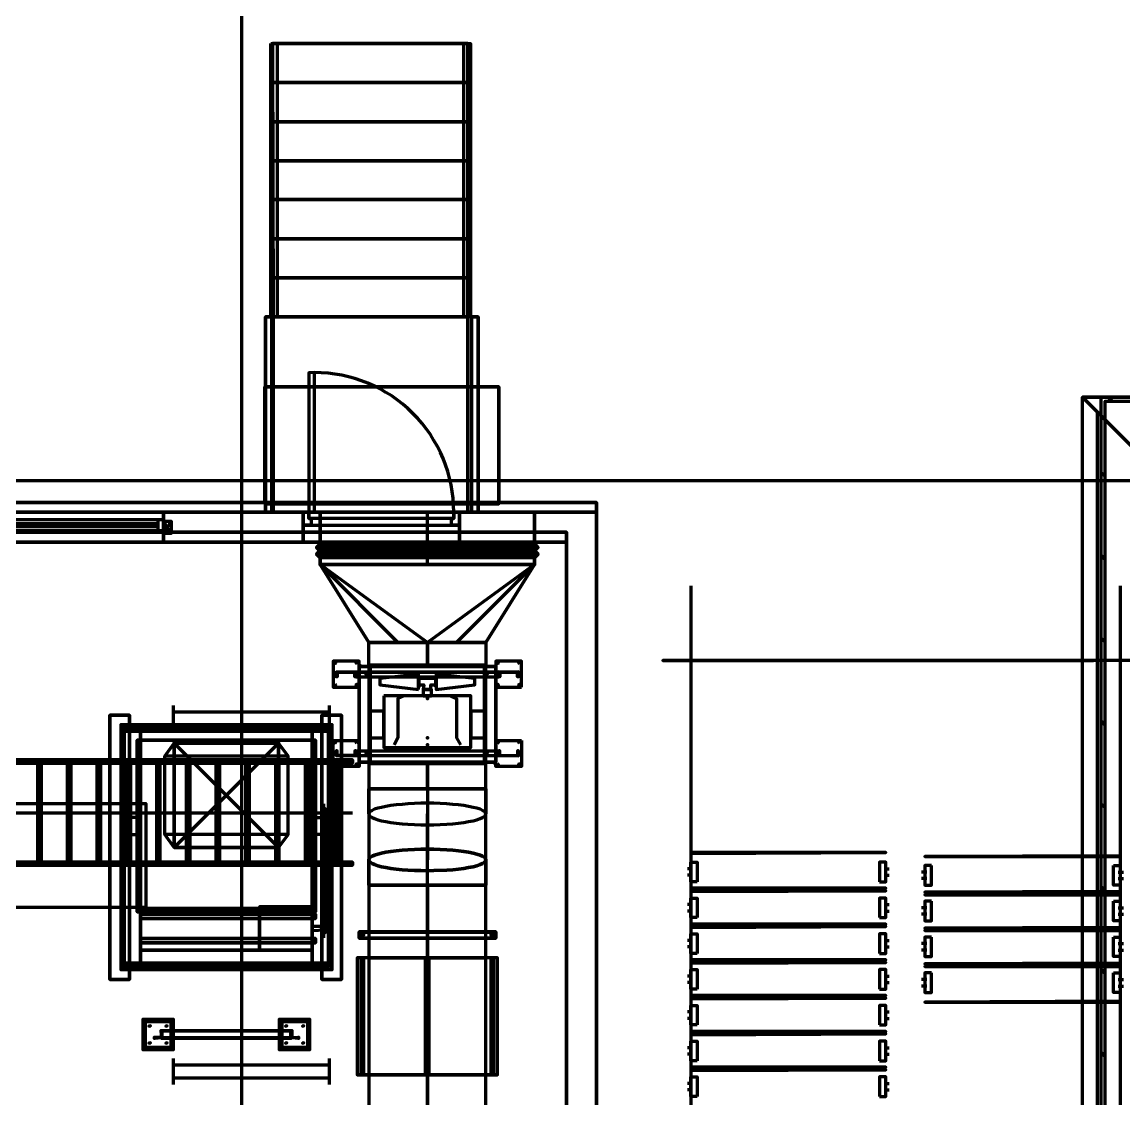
# Model space of a CAD drawing. Extents: x 0 to 1153, y 0 to 816.
# Drawn here: x 434 to 488.8, y 603.9 to 657.4 of the extents above; entities that cross this region are included whole.
import ezdxf

# ---------------------------------------------------------------- set-up
doc = ezdxf.new("R2010")
doc.units = 0
doc.header["$MEASUREMENT"] = 0
for name, color, linetype in [('Arch', 7, 'Continuous'), ('Electrical', 7, 'Continuous'), ('EQUIPMENTS', 7, 'Continuous'), ('HVAC', 7, 'Continuous')]:
    doc.layers.add(name, color=color, linetype=linetype)

msp = doc.modelspace()

# ---------------------------------------------------------------- linework, layer by layer
at = {"layer": 'Arch', "color": 11, "linetype": 'Continuous', "lineweight": 211}
for p, q in [((444.976, 361.77), (444.976, 717.391)), ((488.241, 638.609), (488.05, 638.81)), ((487.511, 383.91), (487.511, 638.059)), ((487.892, 634.852), (487.701, 635.042)), ((917.988, 634.651), (110.871, 634.651)), ((441.071, 633.095), (431.366, 633.095)), ((431.631, 632.523), (440.806, 632.523)), ((440.806, 632.354), (431.631, 632.354)), ((440.806, 632.174), (440.806, 632.703)), ((441.452, 632.026), (441.071, 632.026)), ((487.892, 630.735), (487.701, 630.925)), ((467.297, 629.433), (467.297, 581.776)), ((488.633, 629.433), (488.633, 581.776)), ((487.892, 626.618), (487.701, 626.809)), ((487.892, 622.501), (487.701, 622.692)), ((487.892, 618.384), (487.701, 618.575)), ((467.381, 615.357), (467.127, 615.357)), ((476.906, 615.357), (477.16, 615.357)), ((467.381, 615.04), (467.127, 615.04)), ((476.906, 615.04), (477.16, 615.04)), ((479.023, 615.199), (478.769, 615.199)), ((479.023, 614.881), (478.769, 614.881)), ((488.537, 615.199), (488.802, 615.199)), ((488.537, 614.881), (488.802, 614.881)), ((487.892, 614.267), (487.701, 614.468)), ((467.381, 613.579), (467.127, 613.579)), ((467.381, 613.262), (467.127, 613.262)), ((476.906, 613.579), (477.16, 613.579)), ((476.906, 613.262), (477.16, 613.262)), ((479.023, 613.421), (478.769, 613.421)), ((479.023, 613.103), (478.769, 613.103)), ((488.537, 613.421), (488.802, 613.421)), ((488.537, 613.103), (488.802, 613.103)), ((467.381, 611.801), (467.127, 611.801)), ((467.381, 611.484), (467.127, 611.484)), ((476.906, 611.801), (477.16, 611.801)), ((476.906, 611.484), (477.16, 611.484)), ((479.023, 611.643), (478.769, 611.643)), ((488.537, 611.643), (488.802, 611.643)), ((479.023, 611.314), (478.769, 611.314)), ((488.537, 611.314), (488.802, 611.314)), ((487.892, 610.15), (487.701, 610.351)), ((467.381, 610.023), (467.127, 610.023)), ((476.906, 610.023), (477.16, 610.023)), ((479.023, 609.865), (478.769, 609.865)), ((488.537, 609.865), (488.802, 609.865)), ((467.381, 609.706), (467.127, 609.706)), ((476.906, 609.706), (477.16, 609.706)), ((479.023, 609.536), (478.769, 609.536)), ((488.537, 609.536), (488.802, 609.536)), ((467.381, 608.245), (467.127, 608.245)), ((476.906, 608.245), (477.16, 608.245)), ((467.381, 607.928), (467.127, 607.928)), ((476.906, 607.928), (477.16, 607.928)), ((467.381, 606.467), (467.127, 606.467)), ((476.906, 606.467), (477.16, 606.467)), ((467.381, 606.15), (467.127, 606.15)), ((476.906, 606.15), (477.16, 606.15)), ((487.892, 606.033), (487.701, 606.234)), ((467.381, 604.689), (467.127, 604.689)), ((467.381, 604.372), (467.127, 604.372)), ((476.906, 604.689), (477.16, 604.689)), ((476.906, 604.372), (477.16, 604.372))]:
    msp.add_line(p, q, dxfattribs=at)
for points in [[(446.405, 656.378), (446.733, 656.378), (446.733, 642.8), (446.405, 642.8)], [(456.015, 656.378), (456.332, 656.378), (456.332, 642.8), (456.015, 642.8)], [(446.151, 642.8), (446.469, 642.8), (446.151, 642.8), (446.151, 633.095), (446.469, 633.095), (446.151, 633.095)], [(456.724, 633.095), (456.724, 642.8), (456.396, 642.8), (456.724, 642.8), (456.724, 633.095), (456.396, 633.095)], [(446.109, 639.318), (457.75, 639.318), (457.75, 633.497), (446.109, 633.497), (457.75, 633.497), (457.75, 639.318), (446.109, 639.318), (446.109, 633.497)], [(233.669, 633.095), (461.116, 633.095), (233.669, 633.095), (232.177, 633.095)], [(441.071, 631.603), (441.071, 633.095), (441.071, 631.603), (431.366, 631.603), (431.366, 633.095), (431.366, 631.603), (431.366, 633.095), (441.071, 633.095), (441.071, 631.603), (431.366, 631.603)], [(448.024, 633.095), (448.024, 632.449), (448.024, 632.449)], [(455.39, 632.449), (455.39, 632.777), (448.426, 632.777), (448.426, 632.777), (448.426, 632.449), (448.024, 632.449), (455.792, 632.449)], [(441.071, 632.703), (431.366, 632.703), (431.366, 632.174), (441.071, 632.174)], [(233.669, 631.603), (461.116, 631.603), (233.669, 631.603), (233.669, 579.744)], [(476.673, 614.712), (476.991, 614.712), (476.991, 615.685), (476.673, 615.685)], [(479.256, 615.527), (478.928, 615.527), (478.928, 614.553), (479.256, 614.553)], [(476.673, 612.934), (476.991, 612.934), (476.991, 613.907), (476.673, 613.907)], [(479.256, 613.749), (478.928, 613.749), (478.928, 612.775), (479.256, 612.775)], [(476.673, 611.156), (476.991, 611.156), (476.991, 612.129), (476.673, 612.129)], [(479.256, 611.971), (478.928, 611.971), (478.928, 610.997), (479.256, 610.997)], [(476.673, 609.378), (476.991, 609.378), (476.991, 610.351), (476.673, 610.351)], [(479.256, 610.193), (478.928, 610.193), (478.928, 609.219), (479.256, 609.219)], [(476.673, 607.6), (476.991, 607.6), (476.991, 608.573), (476.673, 608.573)], [(476.673, 605.822), (476.991, 605.822), (476.991, 606.795), (476.673, 606.795)], [(476.673, 604.044), (476.991, 604.044), (476.991, 605.017), (476.673, 605.017)]]:
    msp.add_lwpolyline(points, close=True, dxfattribs=at)
for points in [[(446.5, 656.378), (456.205, 656.378), (446.5, 656.378), (446.532, 642.8), (446.532, 633.095), (456.205, 633.095), (456.205, 642.8), (446.5, 642.8), (456.205, 642.8), (456.205, 656.378)], [(446.5, 654.442), (456.205, 654.442), (446.5, 654.442)], [(446.5, 652.494), (456.205, 652.494), (446.5, 652.494)], [(446.5, 650.557), (456.205, 650.557), (446.5, 650.557)], [(446.5, 648.621), (456.205, 648.621), (446.5, 648.621)], [(446.5, 646.673), (456.205, 646.673), (446.5, 646.673)], [(446.5, 644.737), (456.205, 644.737), (446.5, 644.737)], [(446.469, 633.095), (446.469, 642.8), (446.469, 633.095)], [(456.396, 642.8), (456.396, 633.095), (456.396, 642.8)], [(113.961, 576.972), (487.701, 576.972), (487.701, 638.81), (487.892, 638.81), (683.154, 638.81), (683.154, 638.609), (683.154, 383.254), (870.49, 383.254), (870.49, 383.053), (683.154, 383.053), (682.964, 383.064), (487.892, 383.064), (487.701, 383.064), (487.701, 454.3), (113.961, 454.3)], [(683.546, 383.17), (486.77, 383.17), (486.77, 638.799), (492.315, 633.254)], [(683.546, 383.17), (486.77, 383.17), (486.77, 638.799), (683.546, 638.799)], [(683.546, 638.799), (486.77, 638.799), (492.517, 633.053)], [(683.154, 383.254), (683.059, 383.254), (682.964, 383.254), (487.892, 383.254), (487.892, 638.609), (682.964, 638.609), (682.964, 383.254)], [(232.177, 578.961), (461.116, 578.961), (462.608, 578.961), (494.834, 578.961), (462.608, 578.961), (462.608, 632.09), (462.608, 633.571), (231.436, 633.571), (462.608, 633.571), (462.608, 632.09), (462.608, 578.961), (462.608, 633.095), (462.608, 578.961), (461.116, 578.961), (461.116, 632.09), (232.918, 632.09), (461.116, 632.09), (461.116, 578.961), (461.116, 631.603), (461.116, 578.961), (233.669, 578.961), (233.669, 579.744), (233.669, 578.961), (232.177, 578.961)], [(431.366, 632.968), (431.366, 633.095), (441.071, 633.106), (441.071, 632.968)], [(455.792, 633.095), (455.792, 631.603), (455.792, 633.095)], [(462.608, 633.095), (461.116, 633.095), (462.608, 633.095)], [(441.452, 632.64), (441.071, 632.026), (441.071, 632.64), (441.452, 632.64), (441.452, 632.026), (441.071, 632.64)], [(490.167, 625.708), (465.91, 625.708), (487.32, 625.708)], [(467.297, 616.13), (476.991, 616.172), (467.297, 616.172)], [(488.633, 616.003), (478.928, 615.971), (488.633, 615.971)], [(467.297, 614.352), (476.991, 614.394), (467.297, 614.394)], [(467.297, 614.225), (476.991, 614.267), (467.297, 614.267)], [(488.633, 614.225), (478.928, 614.193), (488.633, 614.193)], [(488.633, 614.109), (478.928, 614.066), (488.633, 614.066)], [(467.297, 612.574), (476.991, 612.616), (467.297, 612.616)], [(467.297, 612.447), (476.991, 612.489), (467.297, 612.489)], [(488.633, 612.447), (478.928, 612.415), (488.633, 612.415)], [(488.633, 612.33), (478.928, 612.288), (488.633, 612.288)], [(467.297, 610.796), (476.991, 610.838), (467.297, 610.838)], [(467.297, 610.669), (476.991, 610.711), (467.297, 610.711)], [(488.633, 610.669), (478.928, 610.637), (488.633, 610.637)], [(488.633, 610.552), (478.928, 610.51), (488.633, 610.51)], [(467.297, 609.018), (476.991, 609.06), (467.297, 609.06)], [(467.297, 608.891), (476.991, 608.933), (467.297, 608.933)], [(488.633, 608.775), (478.928, 608.732), (488.633, 608.732)], [(467.297, 607.24), (476.991, 607.282), (467.297, 607.282)], [(467.297, 607.113), (476.991, 607.155), (467.297, 607.155)], [(467.297, 605.462), (476.991, 605.494), (467.297, 605.494)], [(467.297, 605.335), (476.991, 605.377), (467.297, 605.377)]]:
    msp.add_lwpolyline(points, dxfattribs=at)
msp.add_lwpolyline([(455.507, 633.1), (455.507, 632.777), (455.507, 633.1), (448.31, 633.095), (448.31, 632.777), (448.426, 632.777), (448.426, 632.449), (455.39, 632.449), (455.39, 632.777), (455.507, 632.777), (448.31, 632.777), (448.31, 633.095), (448.585, 633.095), (448.58, 640.027), (448.31, 640.016), (448.31, 633.095), (448.024, 633.095), (448.024, 631.603), (455.792, 631.603), (448.024, 631.603), (448.024, 633.095), (455.792, 633.095), (448.024, 633.095), (455.792, 633.095), (455.792, 632.449), (455.792, 633.095), (455.507, 633.095, 0.414215), (448.58, 640.027)], format="xyb", dxfattribs=at)
for p in [(448.426, 632.777), (448.024, 632.449)]:
    msp.add_point(p, dxfattribs=at)
at = {"layer": 'Electrical', "color": 5, "linetype": 'Continuous', "lineweight": 211}
for p, q in [((441.568, 622.184), (441.568, 623.485)), ((449.326, 622.184), (449.326, 623.485)), ((441.568, 623.157), (449.326, 623.157)), ((441.568, 622.512), (449.326, 622.512)), ((400.907, 618.151), (450.48, 618.151)), ((441.568, 604.636), (441.568, 605.928)), ((449.326, 604.636), (449.326, 605.928)), ((441.568, 605.61), (449.326, 605.61)), ((441.568, 604.964), (449.326, 604.964))]:
    msp.add_line(p, q, dxfattribs=at)
for points in [[(400.907, 620.607), (450.48, 620.607), (450.48, 620.776), (450.48, 620.607), (400.907, 620.607), (400.907, 620.776)], [(434.827, 615.696), (434.827, 620.607), (434.996, 620.607), (434.827, 620.607), (434.827, 615.696), (434.996, 615.696)], [(436.308, 615.696), (436.308, 620.607), (436.467, 620.607), (436.308, 620.607), (436.308, 615.696), (436.467, 615.696)], [(437.78, 615.696), (437.78, 620.607), (437.949, 620.607), (437.78, 620.607), (437.78, 615.696), (437.949, 615.696)], [(439.261, 615.696), (439.261, 620.607), (439.431, 620.607), (439.261, 620.607), (439.261, 615.696), (439.431, 615.696)], [(440.743, 615.696), (440.743, 620.607), (440.902, 620.607), (440.743, 620.607), (440.743, 615.696), (440.902, 615.696)], [(442.225, 615.696), (442.225, 620.607), (442.383, 620.607), (442.225, 620.607), (442.225, 615.696), (442.383, 615.696)], [(443.696, 615.696), (443.696, 620.607), (443.865, 620.607), (443.696, 620.607), (443.696, 615.696), (443.865, 615.696)], [(445.177, 615.696), (445.177, 620.607), (445.336, 620.607), (445.177, 620.607), (445.177, 615.696), (445.336, 615.696)], [(446.659, 615.696), (446.659, 620.607), (446.818, 620.607), (446.659, 620.607), (446.659, 615.696), (446.818, 615.696)], [(448.13, 615.696), (448.13, 620.607), (448.299, 620.607), (448.13, 620.607), (448.13, 615.696), (448.299, 615.696)], [(449.612, 615.696), (449.612, 620.607), (449.781, 620.607), (449.612, 620.607), (449.612, 615.696), (449.781, 615.696)], [(440.193, 613.431), (417.555, 613.431), (417.555, 618.606), (440.193, 618.606)], [(400.907, 615.696), (450.48, 615.696), (450.48, 615.537), (450.48, 615.696), (400.907, 615.696), (400.907, 615.537)]]:
    msp.add_lwpolyline(points, close=True, dxfattribs=at)
for points in [[(400.907, 620.776), (450.48, 620.776), (400.907, 620.776)], [(434.996, 615.696), (434.996, 620.607), (434.996, 615.696)], [(436.467, 615.696), (436.467, 620.607), (436.467, 615.696)], [(437.949, 615.696), (437.949, 620.607), (437.949, 615.696)], [(439.431, 615.696), (439.431, 620.607), (439.431, 615.696)], [(440.902, 615.696), (440.902, 620.607), (440.902, 615.696)], [(442.383, 615.696), (442.383, 620.607), (442.383, 615.696)], [(443.865, 615.696), (443.865, 620.607), (443.865, 615.696)], [(445.336, 615.696), (445.336, 620.607), (445.336, 615.696)], [(446.818, 615.696), (446.818, 620.607), (446.818, 615.696)], [(448.299, 615.696), (448.299, 620.607), (448.299, 615.696)], [(449.781, 615.696), (449.781, 620.607), (449.781, 615.696)], [(400.907, 615.537), (450.48, 615.537), (400.907, 615.537)]]:
    msp.add_lwpolyline(points, dxfattribs=at)
at = {"layer": 'EQUIPMENTS', "color": 251, "linetype": 'Continuous', "lineweight": 211}
for points in [[(467.614, 614.712), (467.297, 614.712), (467.297, 615.685), (467.614, 615.685)], [(488.315, 615.527), (488.633, 615.527), (488.633, 614.553), (488.315, 614.553)], [(467.614, 612.934), (467.297, 612.934), (467.297, 613.907), (467.614, 613.907)], [(488.315, 613.749), (488.633, 613.749), (488.633, 612.775), (488.315, 612.775)], [(467.614, 611.156), (467.297, 611.156), (467.297, 612.129), (467.614, 612.129)], [(488.315, 611.971), (488.633, 611.971), (488.633, 610.997), (488.315, 610.997)], [(467.614, 609.378), (467.297, 609.378), (467.297, 610.351), (467.614, 610.351)], [(488.315, 610.193), (488.633, 610.193), (488.633, 609.219), (488.315, 609.219)], [(467.614, 607.6), (467.297, 607.6), (467.297, 608.573), (467.614, 608.573)], [(467.614, 605.822), (467.297, 605.822), (467.297, 606.795), (467.614, 606.795)], [(467.614, 604.044), (467.297, 604.044), (467.297, 605.017), (467.614, 605.017)]]:
    msp.add_lwpolyline(points, close=True, dxfattribs=at)
at = {"layer": 'HVAC', "color": 6, "linetype": 'Continuous', "lineweight": 211}
for p, q in [((454.194, 631.507), (454.194, 633.095)), ((448.86, 631.158), (448.86, 631.179)), ((454.194, 630.491), (454.194, 630.83)), ((451.284, 625.475), (457.105, 625.475)), ((453.792, 624.914), (453.76, 624.914)), ((454.628, 624.914), (454.597, 624.914)), ((453.76, 624.417), (453.792, 624.417)), ((454.597, 624.417), (454.628, 624.417)), ((448.469, 613.23), (448.469, 621.76)), ((451.284, 620.66), (457.105, 620.66)), ((454.194, 619.337), (454.194, 618.088)), ((449.114, 618.511), (448.956, 618.511)), ((439.293, 617.072), (439.293, 617.918)), ((448.469, 617.072), (448.469, 617.918)), ((448.956, 617.739), (448.956, 612.235)), ((448.956, 612.32), (448.956, 617.686)), ((447.273, 617.072), (441.135, 617.072)), ((449.114, 616.945), (448.956, 616.945)), ((449.114, 616.86), (448.956, 616.86)), ((445.844, 611.325), (445.844, 613.463)), ((448.469, 612.5), (448.469, 612.288)), ((448.956, 612.436), (449.114, 612.436)), ((448.956, 612.013), (449.114, 612.013)), ((457.687, 610.944), (450.702, 610.944)), ((451.04, 605.123), (450.882, 605.123)), ((457.507, 605.123), (457.348, 605.123))]:
    msp.add_line(p, q, dxfattribs=at)
for points in [[(452.734, 626.607), (448.86, 630.491), (448.86, 630.83), (459.528, 630.83), (448.85, 630.83), (459.528, 630.841), (448.86, 630.841), (459.528, 630.83), (448.85, 630.83), (448.691, 631), (448.85, 631.179), (459.539, 631.169), (448.85, 631.158), (459.528, 631.179), (448.85, 631.158), (448.691, 631), (459.687, 631), (448.691, 631), (448.85, 630.841), (459.539, 630.83), (459.698, 631), (459.539, 631.179), (459.687, 631.338), (459.539, 631.507), (459.687, 631.338), (448.691, 631.338), (459.698, 631.338), (459.528, 631.158), (448.85, 631.169), (459.539, 631.158), (459.687, 631), (459.539, 630.841), (448.85, 630.83), (459.528, 630.83), (459.698, 631), (448.691, 631), (459.698, 631), (459.539, 631.169), (459.687, 631.338), (459.528, 631.497), (448.85, 631.497), (448.691, 631.338), (448.85, 631.158), (459.539, 631.158), (459.687, 631), (459.528, 630.841), (448.85, 630.83), (448.691, 631), (448.85, 631.169), (448.691, 631.338), (448.86, 631.507), (459.528, 631.507), (459.528, 633.095), (459.528, 631.507), (448.86, 631.507), (448.86, 633.095), (459.528, 633.095), (448.86, 633.095), (448.86, 631.507), (459.528, 631.507), (459.687, 631.338), (459.528, 631.158), (448.86, 631.179), (448.691, 631), (448.86, 630.841), (448.86, 630.491), (459.528, 630.491), (448.86, 630.491), (451.284, 626.607), (454.194, 626.607), (457.105, 626.607), (457.105, 625.475), (451.284, 625.475), (451.284, 626.607), (454.194, 626.607), (454.194, 625.475), (454.194, 626.607), (457.105, 626.607), (451.284, 626.607), (457.105, 626.607), (459.528, 630.491), (454.194, 626.607), (448.86, 630.491), (451.284, 626.607), (457.105, 626.607), (459.528, 630.491), (455.644, 626.607)], [(459.528, 630.83), (459.528, 630.491), (459.528, 630.83)], [(457.105, 626.607), (459.528, 630.491), (448.86, 630.491), (451.284, 626.607), (448.86, 630.491), (459.528, 630.491), (457.105, 626.607), (451.284, 626.607), (448.86, 630.491), (451.284, 626.607), (457.105, 626.607), (459.528, 630.491), (448.86, 630.491), (459.528, 630.491), (457.105, 626.607), (451.284, 626.607)], [(450.797, 624.395), (450.797, 625.687), (449.506, 625.687), (449.506, 624.395), (450.797, 624.395), (450.797, 625.687)], [(450.638, 624.903), (457.75, 624.903), (457.75, 625.157), (450.638, 625.136), (450.638, 624.903), (450.585, 624.903), (450.585, 625.136), (450.638, 625.136), (449.665, 625.136), (450.638, 625.136), (457.803, 625.136), (457.803, 624.903), (457.75, 624.903)], [(449.718, 625.136), (449.718, 624.903), (449.665, 624.903), (449.665, 625.136)], [(450.861, 625.411), (450.861, 625.475), (450.861, 625.411)], [(451.284, 625.411), (457.105, 625.411), (451.284, 625.411), (451.284, 620.66), (457.105, 620.66), (457.105, 625.411)], [(457.041, 625.475), (451.347, 625.475), (457.041, 625.475)], [(457.528, 625.475), (457.528, 625.411), (457.528, 625.475)], [(453.03, 623.951), (452.734, 623.824), (452.734, 621.866), (452.543, 621.517)], [(454.194, 623.951), (454.194, 623.951), (454.194, 623.951)], [(455.358, 623.951), (455.644, 623.824), (455.644, 621.866), (455.835, 621.517)], [(438.415, 622.998), (438.415, 609.865), (438.415, 622.998)], [(449.929, 609.865), (449.929, 622.998), (449.929, 609.865)], [(438.965, 622.512), (438.965, 622.512), (438.965, 622.512)], [(449.442, 622.512), (449.442, 622.512), (449.442, 622.512)], [(439.124, 610.679), (439.124, 622.194), (439.124, 610.679)], [(439.939, 621.76), (439.939, 613.23), (439.939, 621.76), (439.769, 621.76), (439.769, 613.23), (439.769, 621.76), (439.939, 621.76), (439.939, 613.23), (439.939, 621.76), (439.939, 622.194), (448.469, 622.194), (448.469, 621.76), (448.469, 622.194), (439.939, 622.194), (439.939, 621.76), (448.469, 621.76), (439.939, 621.76), (448.469, 621.76), (448.469, 613.23), (439.939, 613.23), (439.939, 613.389), (439.939, 613.23), (439.939, 613.389), (439.769, 613.389), (439.939, 613.389), (439.939, 613.23), (448.469, 613.23), (448.469, 613.389), (448.469, 613.23), (448.469, 613.389), (448.638, 613.389), (448.469, 613.389), (448.469, 613.23), (439.939, 613.23), (439.769, 613.23), (439.939, 613.23), (448.469, 613.23), (448.638, 613.23), (448.469, 613.23), (439.939, 613.23)], [(449.284, 622.353), (449.284, 622.353), (449.284, 622.353)], [(449.442, 610.679), (449.442, 622.194), (449.442, 610.679)], [(439.939, 621.602), (439.769, 621.602), (439.939, 621.602)], [(447.273, 620.956), (446.797, 621.602), (446.797, 616.416), (447.273, 617.072), (447.273, 620.956), (441.135, 620.956), (441.611, 621.602), (441.611, 616.416), (446.797, 616.416), (441.611, 616.416), (441.611, 621.602), (446.797, 616.416), (446.797, 621.602), (441.611, 621.602), (441.611, 616.416), (446.797, 616.416), (446.797, 621.602), (441.611, 621.602), (441.611, 616.416), (446.797, 616.416), (446.797, 621.602), (441.611, 621.602), (446.797, 621.602), (441.611, 616.416), (441.135, 617.072), (441.135, 620.956)], [(448.638, 621.602), (448.469, 621.602), (448.638, 621.602)], [(450.797, 621.739), (450.797, 620.448), (449.506, 620.448), (449.506, 621.739), (450.797, 621.739), (450.797, 620.448)], [(454.194, 621.517), (454.194, 621.517), (454.194, 621.517)], [(450.638, 621.231), (457.75, 621.231), (457.75, 620.977), (450.638, 620.998), (450.638, 621.231), (450.585, 621.231), (450.585, 620.998), (450.638, 620.998), (449.665, 620.998), (450.638, 620.998), (457.803, 620.998), (457.803, 621.231), (457.75, 621.231)], [(449.718, 620.998), (449.718, 621.231), (449.665, 621.231), (449.665, 620.998)], [(451.215, 621.03), (451.15, 621.077), (451.17, 621.151), (451.279, 621.072), (451.215, 621.03), (451.284, 621.093), (451.209, 621.167), (451.17, 621.151), (451.282, 621.115), (451.215, 621.03), (451.15, 621.077), (451.17, 621.151), (451.209, 621.167), (451.271, 621.058), (451.215, 621.03), (451.15, 621.077), (451.17, 621.151), (451.209, 621.167)], [(450.861, 620.596), (450.861, 620.66), (450.861, 620.596)], [(451.284, 620.596), (457.105, 620.596), (451.284, 620.596), (451.284, 619.337), (457.105, 619.337), (457.105, 620.596)], [(451.347, 620.66), (457.041, 620.66), (451.347, 620.66)], [(457.041, 620.596), (451.347, 620.596), (457.041, 620.596)], [(457.528, 620.66), (457.528, 620.596), (457.528, 620.66)], [(451.284, 619.337), (457.105, 619.337), (451.284, 619.337)], [(449.114, 616.638), (449.114, 618.352), (448.956, 618.352), (448.956, 616.638), (449.114, 616.638), (449.114, 618.352), (448.956, 618.352), (448.956, 616.638)], [(454.194, 614.553), (454.194, 615.802), (454.194, 618.088), (454.194, 615.802)], [(439.939, 617.918), (439.939, 617.072), (439.769, 617.072), (439.939, 617.072)], [(449.114, 617.072), (449.114, 617.918), (449.114, 617.072), (448.469, 617.072), (448.469, 616.902), (448.638, 616.902), (448.638, 617.072), (448.638, 616.902), (448.469, 616.902), (448.638, 616.902), (448.469, 616.902), (448.469, 613.389), (448.469, 616.902), (448.469, 613.389), (448.638, 613.389), (448.469, 613.389), (448.469, 616.902), (448.638, 616.902), (448.638, 613.389), (448.638, 616.902), (448.638, 613.389), (448.638, 616.902), (448.469, 616.902), (448.469, 617.072), (448.638, 617.072), (448.469, 617.072), (448.469, 617.918), (449.114, 617.918)], [(448.956, 612.489), (449.114, 612.5), (448.469, 612.5), (448.469, 612.288), (449.114, 612.32), (448.956, 612.32), (448.956, 617.686), (449.114, 617.686), (449.114, 612.32), (449.114, 617.686)], [(449.114, 617.739), (449.114, 612.235), (449.114, 617.739), (448.956, 617.739), (448.956, 612.235), (449.114, 612.235)], [(454.194, 610.944), (454.194, 614.553), (454.194, 610.944)], [(448.469, 613.463), (448.469, 611.325), (439.939, 611.325), (448.469, 611.325), (448.469, 610.679), (439.939, 610.679), (448.469, 610.679), (448.469, 611.325), (448.469, 613.463), (445.844, 613.463), (445.844, 611.325), (448.469, 611.325)], [(448.469, 613.103), (445.844, 613.103), (448.469, 613.103)], [(448.956, 612.606), (448.956, 612.182), (448.956, 612.606), (449.114, 612.606)], [(449.114, 612.288), (449.114, 612.5), (449.114, 612.288)], [(450.924, 612.129), (450.986, 612.07), (450.892, 612.077), (450.924, 612.129), (450.986, 612.07), (450.892, 612.077), (450.924, 612.129), (450.986, 612.07), (450.924, 612.024), (450.986, 612.07), (450.924, 612.129), (450.892, 612.077), (450.924, 612.024), (450.986, 612.07), (450.924, 612.129), (450.892, 612.077), (450.924, 612.024), (450.986, 612.07), (450.924, 612.129), (450.892, 612.077), (450.924, 612.024), (450.986, 612.07), (450.924, 612.129), (450.892, 612.077), (450.924, 612.024), (450.986, 612.07), (450.924, 612.129), (450.892, 612.077), (450.924, 612.024), (450.986, 612.07), (450.924, 612.129), (450.892, 612.077), (450.924, 612.024), (450.986, 612.07), (450.924, 612.129), (450.892, 612.077)], [(450.797, 611.918), (457.592, 611.918), (450.797, 611.918)], [(457.687, 605.123), (450.702, 605.123), (457.687, 605.123), (457.687, 610.944), (450.702, 610.944), (450.702, 605.123)], [(450.882, 610.944), (451.04, 610.944), (450.882, 610.944), (450.882, 605.123), (451.04, 605.123), (451.04, 610.944)], [(457.348, 610.944), (457.507, 610.944), (457.348, 610.944), (457.348, 605.123), (457.507, 605.123), (457.507, 610.944)], [(438.965, 610.351), (438.965, 610.351), (438.965, 610.351)], [(439.124, 610.521), (439.124, 610.521), (439.124, 610.521)], [(449.284, 610.521), (449.284, 610.521), (449.284, 610.521)], [(440.066, 607.875), (440.066, 607.875), (440.066, 607.875)], [(440.161, 607.769), (440.161, 607.769), (440.161, 607.769)], [(441.452, 607.769), (441.452, 607.769), (441.452, 607.769)], [(446.849, 607.875), (446.849, 607.875), (446.849, 607.875)], [(446.955, 607.769), (446.955, 607.769), (446.955, 607.769)], [(448.247, 607.769), (448.247, 607.769), (448.247, 607.769)], [(440.425, 607.552), (440.355, 607.535), (440.425, 607.552), (440.355, 607.535), (440.425, 607.552), (440.355, 607.535), (440.355, 607.535)], [(441.262, 607.552), (441.192, 607.535), (441.262, 607.552), (441.192, 607.535), (441.262, 607.552), (441.192, 607.535), (441.192, 607.535)], [(447.209, 607.552), (447.139, 607.535), (447.209, 607.552), (447.139, 607.535), (447.209, 607.552), (447.139, 607.535), (447.139, 607.535)], [(448.056, 607.552), (447.986, 607.535), (448.056, 607.552), (447.986, 607.535), (448.056, 607.552), (447.986, 607.535), (447.986, 607.535)], [(440.425, 606.705), (440.353, 606.694), (440.425, 606.705), (440.353, 606.694), (440.425, 606.705), (440.353, 606.694), (440.353, 606.694)], [(441.262, 606.705), (441.189, 606.694), (441.262, 606.705), (441.189, 606.694), (441.262, 606.705), (441.189, 606.694), (441.189, 606.694)], [(441.452, 606.478), (441.452, 606.478), (441.452, 606.478)], [(446.955, 606.478), (446.955, 606.478), (446.955, 606.478)], [(447.209, 606.705), (447.137, 606.694), (447.209, 606.705), (447.137, 606.694), (447.209, 606.705), (447.137, 606.694), (447.137, 606.694)], [(448.056, 606.705), (447.984, 606.694), (448.056, 606.705), (447.984, 606.694), (448.056, 606.705), (447.984, 606.694), (447.984, 606.694)], [(440.066, 606.383), (440.066, 606.383), (440.066, 606.383)], [(441.558, 606.383), (441.558, 606.383), (441.558, 606.383)], [(446.849, 606.383), (446.849, 606.383), (446.849, 606.383)], [(448.342, 606.383), (448.342, 606.383), (448.342, 606.383)]]:
    msp.add_lwpolyline(points, dxfattribs=at)
for points in [[(448.691, 631.338), (448.85, 631.497), (459.528, 631.507), (448.86, 631.507), (448.86, 631.497), (459.528, 631.497), (448.85, 631.507), (459.539, 631.507), (448.85, 631.507), (448.691, 631.338), (448.86, 631.179), (459.539, 631.179), (448.85, 631.169), (448.691, 631.338), (459.698, 631.338)], [(448.86, 630.491), (459.528, 630.491), (459.528, 630.491), (448.86, 630.491)], [(458.883, 624.395), (458.883, 625.687), (457.592, 625.687), (457.592, 624.395)], [(449.596, 625.634), (449.632, 625.606), (449.63, 625.582), (449.613, 625.564), (449.59, 625.56), (449.568, 625.573), (449.559, 625.594), (449.564, 625.616), (449.596, 625.634)], [(450.697, 625.56), (450.661, 625.588), (450.662, 625.611), (450.68, 625.63), (450.703, 625.633), (450.725, 625.621), (450.733, 625.6), (450.728, 625.577), (450.697, 625.56)], [(450.797, 625.411), (450.797, 620.66), (457.592, 620.66), (457.592, 625.411), (457.592, 620.66), (450.797, 620.66), (450.797, 625.411), (457.592, 625.411)], [(451.215, 625.115), (451.28, 625.068), (451.28, 625.025), (451.251, 624.988), (451.209, 624.978), (451.17, 624.994), (451.148, 625.03), (451.152, 625.073), (451.183, 625.107), (451.209, 625.115), (451.179, 625.105), (451.147, 625.052), (451.163, 625.002), (451.215, 624.978), (451.174, 624.991), (451.148, 625.03), (451.152, 625.073), (451.183, 625.107), (451.226, 625.114), (451.26, 625.099), (451.282, 625.063), (451.279, 625.02), (451.247, 624.985), (451.221, 624.978), (451.251, 624.988), (451.284, 625.041), (451.267, 625.091), (451.215, 625.115), (451.256, 625.102), (451.28, 625.068), (451.28, 625.025), (451.251, 624.988), (451.209, 624.978), (451.17, 624.994), (451.148, 625.03), (451.152, 625.073), (451.215, 625.115)], [(457.041, 625.411), (451.347, 625.411), (451.347, 620.66), (451.347, 620.596), (451.347, 625.475), (451.347, 625.411), (457.041, 625.411), (457.041, 625.475), (457.041, 620.596), (457.041, 620.66)], [(457.099, 625.115), (457.166, 625.063), (457.163, 625.02), (457.131, 624.985), (457.088, 624.978), (457.055, 624.994), (457.033, 625.03), (457.036, 625.073), (457.068, 625.107), (457.094, 625.115), (457.063, 625.105), (457.031, 625.052), (457.047, 625.002), (457.099, 624.978), (457.059, 624.991), (457.033, 625.03), (457.036, 625.073), (457.068, 625.107), (457.111, 625.114), (457.144, 625.099), (457.166, 625.063), (457.163, 625.02), (457.131, 624.985), (457.105, 624.978), (457.136, 624.988), (457.168, 625.041), (457.152, 625.091), (457.099, 625.115), (457.14, 625.102), (457.166, 625.063), (457.163, 625.02), (457.131, 624.985), (457.088, 624.978), (457.051, 624.998), (457.032, 625.035), (457.038, 625.078), (457.099, 625.115)], [(457.682, 625.634), (457.718, 625.606), (457.716, 625.582), (457.699, 625.564), (457.676, 625.56), (457.653, 625.573), (457.645, 625.594), (457.65, 625.616), (457.682, 625.634)], [(458.724, 625.136), (458.724, 624.903), (458.671, 624.903), (458.671, 625.136), (458.724, 625.157), (458.724, 625.157), (457.75, 625.136)], [(458.782, 625.56), (458.746, 625.588), (458.748, 625.611), (458.765, 625.63), (458.788, 625.633), (458.81, 625.621), (458.819, 625.6), (458.814, 625.577), (458.782, 625.56)], [(453.76, 624.279), (453.76, 625.041), (451.834, 624.819), (451.834, 624.512)], [(454.014, 624.279), (454.364, 624.279), (454.364, 624.512), (454.554, 624.512), (454.628, 624.417), (454.597, 624.914), (454.554, 624.819), (453.835, 624.819), (453.76, 624.914), (453.792, 624.417), (453.835, 624.512), (454.014, 624.512), (453.993, 624.279), (453.993, 623.951), (454.395, 623.951), (454.395, 624.279)], [(456.554, 624.819), (454.628, 625.041), (454.628, 624.279), (456.554, 624.512)], [(449.596, 624.533), (449.632, 624.505), (449.63, 624.482), (449.613, 624.463), (449.59, 624.459), (449.568, 624.472), (449.559, 624.493), (449.564, 624.516), (449.596, 624.533)], [(450.697, 624.459), (450.661, 624.487), (450.662, 624.51), (450.68, 624.529), (450.703, 624.533), (450.725, 624.52), (450.733, 624.499), (450.728, 624.477), (450.697, 624.459)], [(457.682, 624.459), (457.646, 624.487), (457.647, 624.51), (457.665, 624.529), (457.688, 624.533), (457.71, 624.52), (457.718, 624.499), (457.713, 624.477), (457.682, 624.459)], [(458.782, 624.459), (458.746, 624.487), (458.748, 624.51), (458.765, 624.529), (458.788, 624.533), (458.81, 624.52), (458.819, 624.499), (458.814, 624.477), (458.782, 624.459)], [(452.035, 623.951), (452.035, 621.39), (456.353, 621.39), (456.353, 623.951)], [(439.388, 609.865), (438.415, 609.865), (439.388, 609.865), (439.388, 622.998), (438.415, 622.998), (439.388, 622.998)], [(448.956, 622.998), (449.929, 622.998), (448.956, 622.998), (448.956, 609.865), (449.929, 609.865), (448.956, 609.865)], [(451.284, 623.189), (451.284, 621.866), (452.035, 621.866), (452.035, 623.189)], [(456.353, 623.189), (456.353, 621.866), (457.105, 621.866), (457.105, 623.189)], [(449.442, 610.351), (438.965, 610.351), (438.965, 622.512), (449.442, 622.512), (449.442, 610.351), (438.965, 610.351), (438.965, 622.512), (449.442, 622.512), (449.442, 622.512), (449.442, 610.351), (449.442, 622.512), (438.965, 622.512), (438.965, 610.351), (449.442, 610.351), (449.442, 622.512), (438.965, 622.512), (438.965, 610.351)], [(439.124, 622.353), (439.124, 610.521), (449.284, 610.521), (449.284, 622.353), (439.124, 622.353), (449.284, 622.353), (449.284, 610.521), (439.124, 610.521)], [(439.939, 610.679), (439.939, 622.194), (439.124, 622.194), (439.939, 622.194), (439.939, 610.679), (439.124, 610.679), (439.939, 610.679), (439.939, 611.325)], [(448.469, 610.679), (448.469, 622.194), (449.442, 622.194), (448.469, 622.194), (448.469, 610.679), (449.442, 610.679)], [(439.939, 613.389), (439.769, 613.389), (439.769, 621.602), (439.769, 613.389), (439.939, 613.389), (439.939, 621.602), (439.769, 621.602), (439.769, 613.389), (439.769, 621.602), (439.939, 621.602), (439.939, 613.389), (439.939, 621.602), (439.939, 613.389), (439.769, 613.389)], [(448.638, 621.76), (448.469, 621.76), (448.469, 613.23), (448.469, 621.76), (448.638, 621.76), (448.638, 613.23)], [(448.638, 613.389), (448.469, 613.389), (448.469, 621.602), (448.469, 613.389), (448.638, 613.389), (448.638, 621.602), (448.469, 621.602), (448.469, 613.389), (448.469, 621.602), (448.638, 621.602), (448.638, 613.389), (448.638, 621.602), (448.638, 613.389), (448.469, 613.389)], [(449.596, 621.686), (449.632, 621.658), (449.63, 621.635), (449.613, 621.616), (449.59, 621.613), (449.57, 621.623), (449.559, 621.643), (449.563, 621.666), (449.596, 621.686)], [(450.697, 621.612), (450.661, 621.64), (450.662, 621.664), (450.68, 621.682), (450.703, 621.686), (450.725, 621.673), (450.733, 621.652), (450.728, 621.63), (450.697, 621.612)], [(458.883, 621.739), (458.883, 620.448), (457.592, 620.448), (457.592, 621.739)], [(457.682, 621.612), (457.646, 621.64), (457.647, 621.664), (457.665, 621.682), (457.688, 621.686), (457.71, 621.673), (457.718, 621.652), (457.713, 621.63), (457.682, 621.612)], [(458.782, 621.612), (458.746, 621.64), (458.748, 621.664), (458.765, 621.682), (458.788, 621.686), (458.81, 621.673), (458.819, 621.652), (458.814, 621.63), (458.782, 621.612)], [(458.724, 620.998), (458.724, 621.231), (458.671, 621.231), (458.671, 620.998), (458.724, 620.977), (458.724, 620.977), (457.75, 620.998)], [(449.596, 620.586), (449.632, 620.557), (449.63, 620.534), (449.613, 620.516), (449.59, 620.512), (449.57, 620.522), (449.559, 620.542), (449.563, 620.565), (449.596, 620.586)], [(450.697, 620.511), (450.661, 620.54), (450.662, 620.563), (450.68, 620.581), (450.703, 620.585), (450.723, 620.575), (450.733, 620.554), (450.729, 620.531), (450.697, 620.511)], [(454.194, 620.596), (454.194, 620.596), (454.194, 619.337)], [(457.682, 620.586), (457.718, 620.557), (457.716, 620.534), (457.699, 620.516), (457.676, 620.512), (457.655, 620.522), (457.645, 620.542), (457.649, 620.565), (457.682, 620.586)], [(458.782, 620.511), (458.746, 620.54), (458.748, 620.563), (458.765, 620.581), (458.788, 620.585), (458.808, 620.575), (458.819, 620.554), (458.815, 620.531), (458.782, 620.511)], [(451.284, 615.802), (451.305, 615.865), (451.358, 615.918), (451.443, 615.982), (451.57, 616.035), (451.728, 616.088), (451.919, 616.141), (452.131, 616.183), (452.374, 616.225), (452.649, 616.257), (452.935, 616.289), (453.231, 616.31), (453.549, 616.32), (453.866, 616.331), (454.194, 616.342), (454.522, 616.331), (454.84, 616.32), (455.157, 616.31), (455.454, 616.289), (455.74, 616.257), (456.004, 616.225), (456.247, 616.183), (456.47, 616.141), (456.66, 616.088), (456.819, 616.035), (456.935, 615.982), (457.031, 615.918), (457.084, 615.865), (457.105, 615.802), (457.084, 615.738), (457.031, 615.685), (456.935, 615.622), (456.819, 615.569), (456.66, 615.516), (456.47, 615.463), (456.247, 615.421), (456.004, 615.378), (455.74, 615.347), (455.454, 615.315), (455.157, 615.294), (454.522, 615.273), (454.194, 615.262), (453.866, 615.273), (453.549, 615.283), (453.231, 615.294), (452.935, 615.315), (452.649, 615.347), (452.374, 615.378), (452.131, 615.421), (451.919, 615.463), (451.728, 615.516), (451.57, 615.569), (451.443, 615.622), (451.358, 615.685), (451.305, 615.738), (451.284, 615.802), (451.305, 615.865), (451.358, 615.918), (451.443, 615.982), (451.57, 616.035), (451.728, 616.088), (451.919, 616.141), (452.131, 616.183), (452.374, 616.225), (452.649, 616.257), (452.935, 616.289), (453.231, 616.31), (453.549, 616.32), (453.866, 616.331), (454.194, 616.342), (454.522, 616.331), (454.84, 616.32), (455.157, 616.31), (455.454, 616.289), (455.74, 616.257), (456.004, 616.225), (456.247, 616.183), (456.47, 616.141), (456.66, 616.088), (456.819, 616.035), (456.935, 615.982), (457.031, 615.918), (457.084, 615.865), (457.105, 615.802), (457.084, 615.738), (457.031, 615.685), (456.935, 615.622), (456.819, 615.569), (456.66, 615.516), (456.47, 615.463), (456.247, 615.421), (456.004, 615.378), (455.74, 615.347), (455.454, 615.315), (455.157, 615.294), (454.522, 615.273), (454.194, 615.262), (453.866, 615.273), (453.549, 615.283), (453.231, 615.294), (452.935, 615.315), (452.649, 615.347), (452.374, 615.378), (452.131, 615.421), (451.919, 615.463), (451.728, 615.516), (451.57, 615.569), (451.443, 615.622), (451.358, 615.685), (451.305, 615.738), (451.284, 615.802), (451.284, 614.553), (457.105, 614.553), (451.284, 614.553), (457.105, 614.553), (451.284, 614.553), (451.284, 615.802), (451.305, 615.865), (451.358, 615.918), (451.443, 615.982), (451.57, 616.035), (451.728, 616.088), (451.919, 616.141), (452.131, 616.183), (452.374, 616.225), (452.649, 616.257), (452.935, 616.289), (453.231, 616.31), (453.549, 616.32), (453.866, 616.331), (454.194, 616.342), (454.522, 616.331), (454.84, 616.32), (455.157, 616.31), (455.454, 616.289), (455.74, 616.257), (456.004, 616.225), (456.247, 616.183), (456.47, 616.141), (456.66, 616.088), (456.819, 616.035), (456.935, 615.982), (457.031, 615.918), (457.084, 615.865), (457.105, 615.802), (457.084, 615.738), (457.031, 615.685), (456.935, 615.622), (456.819, 615.569), (456.66, 615.516), (456.47, 615.463), (456.247, 615.421), (456.004, 615.378), (455.74, 615.347), (455.454, 615.315), (455.157, 615.294), (454.522, 615.273), (454.194, 615.262), (453.866, 615.273), (453.549, 615.283), (453.231, 615.294), (452.935, 615.315), (452.649, 615.347), (452.374, 615.378), (452.131, 615.421), (451.919, 615.463), (451.728, 615.516), (451.57, 615.569), (451.443, 615.622), (451.358, 615.685), (451.305, 615.738), (451.284, 615.802), (451.305, 615.738), (451.358, 615.685), (451.443, 615.622), (451.57, 615.569), (451.728, 615.516), (451.919, 615.463), (452.131, 615.421), (452.374, 615.378), (452.649, 615.347), (452.935, 615.315), (453.231, 615.294), (453.549, 615.283), (453.866, 615.273), (454.194, 615.262), (454.522, 615.273), (455.157, 615.294), (455.454, 615.315), (455.74, 615.347), (456.004, 615.378), (456.247, 615.421), (456.47, 615.463), (456.66, 615.516), (456.819, 615.569), (456.935, 615.622), (457.031, 615.685), (457.084, 615.738), (457.105, 615.802), (457.084, 615.865), (457.031, 615.918), (456.935, 615.982), (456.819, 616.035), (456.66, 616.088), (456.47, 616.141), (456.247, 616.183), (456.004, 616.225), (455.74, 616.257), (455.454, 616.289), (455.157, 616.31), (454.84, 616.32), (454.522, 616.331), (454.194, 616.342), (453.866, 616.331), (453.549, 616.32), (453.231, 616.31), (452.935, 616.289), (452.649, 616.257), (452.374, 616.225), (452.131, 616.183), (451.919, 616.141), (451.728, 616.088), (451.57, 616.035), (451.443, 615.982), (451.358, 615.918), (451.305, 615.865), (451.284, 615.802), (451.284, 614.553), (457.105, 614.553), (451.284, 614.553), (457.105, 614.553), (457.105, 615.802), (457.105, 614.553), (457.105, 615.802), (457.105, 618.088), (457.105, 619.337), (451.284, 619.337), (451.284, 618.088), (451.284, 619.337), (451.284, 618.088)], [(451.305, 618.024), (451.358, 617.961), (451.443, 617.908), (451.57, 617.855), (451.728, 617.802), (451.919, 617.749), (452.131, 617.707), (452.374, 617.664), (452.649, 617.633), (452.935, 617.601), (453.231, 617.58), (453.549, 617.559), (453.866, 617.548), (454.522, 617.548), (454.84, 617.559), (455.157, 617.58), (455.454, 617.601), (455.74, 617.633), (456.004, 617.664), (456.247, 617.707), (456.47, 617.749), (456.66, 617.802), (456.819, 617.855), (456.935, 617.908), (457.031, 617.961), (457.084, 618.024), (457.105, 618.088), (457.105, 619.337), (451.284, 619.337), (457.105, 619.337), (451.284, 619.337), (457.105, 619.337), (457.105, 618.088), (457.084, 618.141), (457.031, 618.204), (456.935, 618.257), (456.819, 618.321), (456.66, 618.374), (456.47, 618.416), (456.247, 618.458), (456.004, 618.501), (455.74, 618.543), (455.454, 618.564), (455.157, 618.585), (454.84, 618.606), (454.522, 618.617), (453.866, 618.617), (453.549, 618.606), (453.231, 618.585), (452.935, 618.564), (452.649, 618.543), (452.374, 618.501), (452.131, 618.458), (451.919, 618.416), (451.728, 618.374), (451.57, 618.321), (451.443, 618.257), (451.358, 618.204), (451.305, 618.141), (451.284, 618.088), (451.305, 618.024), (451.358, 617.961), (451.443, 617.908), (451.57, 617.855), (451.728, 617.802), (451.919, 617.749), (452.131, 617.707), (452.374, 617.664), (452.649, 617.633), (452.935, 617.601), (453.231, 617.58), (453.549, 617.559), (453.866, 617.548), (454.522, 617.548), (454.84, 617.559), (455.157, 617.58), (455.454, 617.601), (455.74, 617.633), (456.004, 617.664), (456.247, 617.707), (456.47, 617.749), (456.66, 617.802), (456.819, 617.855), (456.935, 617.908), (457.031, 617.961), (457.084, 618.024), (457.105, 618.088), (457.084, 618.141), (457.031, 618.204), (456.935, 618.257), (456.819, 618.321), (456.66, 618.374), (456.47, 618.416), (456.247, 618.458), (456.004, 618.501), (455.74, 618.543), (455.454, 618.564), (455.157, 618.585), (454.84, 618.606), (454.522, 618.617), (453.866, 618.617), (453.549, 618.606), (453.231, 618.585), (452.935, 618.564), (452.649, 618.543), (452.374, 618.501), (452.131, 618.458), (451.919, 618.416), (451.728, 618.374), (451.57, 618.321), (451.443, 618.257), (451.358, 618.204), (451.305, 618.141), (451.284, 618.088), (451.305, 618.024), (451.358, 617.961), (451.443, 617.908), (451.57, 617.855), (451.728, 617.802), (451.919, 617.749), (452.131, 617.707), (452.374, 617.664), (452.649, 617.633), (452.935, 617.601), (453.231, 617.58), (453.549, 617.559), (453.866, 617.548), (454.522, 617.548), (454.84, 617.559), (455.157, 617.58), (455.454, 617.601), (455.74, 617.633), (456.004, 617.664), (456.247, 617.707), (456.47, 617.749), (456.66, 617.802), (456.819, 617.855), (456.935, 617.908), (457.031, 617.961), (457.084, 618.024), (457.105, 618.088), (457.084, 618.141), (457.031, 618.204), (456.935, 618.257), (456.819, 618.321), (456.66, 618.374), (456.47, 618.416), (456.247, 618.458), (456.004, 618.501), (455.74, 618.543), (455.454, 618.564), (455.157, 618.585), (454.84, 618.606), (454.522, 618.617), (453.866, 618.617), (453.549, 618.606), (453.231, 618.585), (452.935, 618.564), (452.649, 618.543), (452.374, 618.501), (452.131, 618.458), (451.919, 618.416), (451.728, 618.374), (451.57, 618.321), (451.443, 618.257), (451.358, 618.204), (451.305, 618.141), (451.284, 618.088), (451.305, 618.024), (451.358, 617.961), (451.443, 617.908), (451.57, 617.855), (451.728, 617.802), (451.919, 617.749), (452.131, 617.707), (452.374, 617.664), (452.649, 617.633), (452.935, 617.601), (453.231, 617.58), (453.549, 617.559), (453.866, 617.548), (454.522, 617.548), (454.84, 617.559), (455.157, 617.58), (455.454, 617.601), (455.74, 617.633), (456.004, 617.664), (456.247, 617.707), (456.47, 617.749), (456.66, 617.802), (456.819, 617.855), (456.935, 617.908), (457.031, 617.961), (457.084, 618.024), (457.105, 618.088), (457.084, 618.141), (457.031, 618.204), (456.935, 618.257), (456.819, 618.321), (456.66, 618.374), (456.47, 618.416), (456.247, 618.458), (456.004, 618.501), (455.74, 618.543), (455.454, 618.564), (455.157, 618.585), (454.84, 618.606), (454.522, 618.617), (453.866, 618.617), (453.549, 618.606), (453.231, 618.585), (452.935, 618.564), (452.649, 618.543), (452.374, 618.501), (452.131, 618.458), (451.919, 618.416), (451.728, 618.374), (451.57, 618.321), (451.443, 618.257), (451.358, 618.204), (451.305, 618.141), (451.284, 618.088)], [(439.769, 616.902), (439.769, 617.072), (439.769, 616.902), (439.939, 616.902), (439.939, 617.072), (439.939, 617.918), (439.293, 617.918), (439.293, 617.072), (439.939, 617.072), (439.939, 616.902), (439.769, 616.902), (439.939, 616.902), (439.769, 616.902), (439.769, 613.389), (439.769, 616.902), (439.769, 613.389), (439.939, 613.389), (439.769, 613.389), (439.769, 616.902), (439.939, 616.902), (439.939, 613.389), (439.939, 616.902), (439.939, 613.389), (448.469, 613.389), (439.939, 613.389), (448.469, 613.389), (439.939, 613.389), (439.939, 616.902)], [(448.638, 612.891), (448.638, 613.103), (448.638, 612.891), (439.939, 612.891)], [(439.939, 613.103), (448.638, 613.103), (439.939, 613.103), (439.939, 612.891)], [(445.844, 611.685), (445.844, 613.103), (445.844, 611.685), (448.469, 611.685), (448.469, 613.103), (448.469, 611.685)], [(449.114, 612.182), (449.114, 612.606), (449.114, 612.182), (448.956, 612.182)], [(457.592, 612.203), (450.797, 612.203), (457.592, 612.235), (457.592, 611.918), (457.592, 612.235), (450.797, 612.235), (450.797, 611.918), (450.797, 612.235)], [(457.417, 612.119), (457.453, 612.091), (457.451, 612.067), (457.434, 612.049), (457.411, 612.045), (457.391, 612.056), (457.38, 612.076), (457.384, 612.099), (457.403, 612.116), (457.414, 612.119), (457.383, 612.096), (457.417, 612.045), (457.395, 612.052), (457.381, 612.073), (457.383, 612.096), (457.4, 612.115), (457.423, 612.118), (457.443, 612.108), (457.454, 612.088), (457.454, 612.085), (457.454, 612.129), (457.454, 612.079), (457.445, 612.058), (457.439, 612.052), (457.486, 612.077), (457.486, 612.077), (457.436, 612.05), (457.426, 612.046), (457.454, 612.024), (457.423, 612.045), (457.39, 612.024), (457.42, 612.045), (457.369, 612.077), (457.369, 612.077), (457.39, 612.024), (457.454, 612.024), (457.486, 612.077), (457.454, 612.129), (457.39, 612.129), (457.369, 612.077), (457.39, 612.024), (457.454, 612.024), (457.454, 612.024), (457.486, 612.077), (457.486, 612.077), (457.454, 612.129), (457.454, 612.129), (457.39, 612.129), (457.369, 612.077), (457.369, 612.077), (457.39, 612.024), (457.454, 612.024), (457.486, 612.077), (457.454, 612.129), (457.39, 612.129), (457.369, 612.077), (457.39, 612.024), (457.454, 612.024), (457.454, 612.024), (457.486, 612.077), (457.486, 612.077), (457.454, 612.129), (457.454, 612.129), (457.39, 612.129), (457.369, 612.077), (457.369, 612.077), (457.39, 612.024), (457.454, 612.024), (457.486, 612.077), (457.454, 612.129), (457.39, 612.129), (457.369, 612.077), (457.39, 612.024), (457.454, 612.024), (457.486, 612.077), (457.454, 612.129), (457.39, 612.129)], [(448.638, 611.685), (448.638, 611.897), (448.638, 611.685), (439.939, 611.685)], [(439.939, 611.897), (448.638, 611.897), (439.939, 611.897), (439.939, 611.685)], [(457.105, 610.944), (451.284, 610.944), (457.105, 610.944), (451.284, 610.944)], [(454.268, 610.944), (454.11, 610.944), (454.268, 610.944), (454.11, 610.944), (454.11, 605.123), (454.11, 610.944), (454.268, 610.944), (454.268, 605.123)], [(441.558, 607.875), (441.558, 606.383), (440.066, 606.383), (440.066, 607.875), (441.558, 607.875), (440.066, 607.875), (440.066, 606.383), (441.558, 606.383)], [(440.161, 606.478), (440.161, 607.769), (441.452, 607.769), (441.452, 606.478), (440.161, 606.478), (441.452, 606.478), (441.452, 607.769), (440.161, 607.769)], [(448.342, 607.875), (448.342, 606.383), (446.849, 606.383), (446.849, 607.875), (448.342, 607.875), (446.849, 607.875), (446.849, 606.383), (448.342, 606.383)], [(448.247, 606.478), (446.955, 606.478), (446.955, 607.769), (448.247, 607.769), (448.247, 606.478), (448.247, 607.769), (446.955, 607.769), (446.955, 606.478)], [(440.965, 607.314), (440.965, 607.314), (440.997, 606.944), (440.997, 607.314), (440.965, 607.314), (440.965, 606.975), (440.627, 606.975), (440.627, 606.944), (440.997, 606.975), (447.41, 606.975), (440.997, 606.944), (440.997, 607.314), (447.41, 607.314), (447.41, 606.944), (440.997, 606.944), (447.41, 606.944), (447.41, 607.314), (440.997, 607.314), (440.997, 606.944)], [(447.453, 606.975), (447.41, 606.944), (447.41, 606.944), (447.41, 607.314), (447.453, 607.314), (447.453, 606.975), (447.781, 606.975), (447.781, 606.944), (447.453, 606.975), (447.453, 607.314), (447.41, 607.314), (447.453, 606.975), (447.781, 606.944)], [(440.627, 606.944), (440.627, 606.975), (440.627, 606.944), (440.965, 606.975)], [(440.965, 606.975), (440.965, 606.975), (440.997, 606.944)], [(447.781, 606.975), (447.781, 606.975), (447.781, 606.944)], [(457.105, 605.123), (451.284, 605.123), (457.105, 605.123), (451.284, 605.123)], [(454.268, 605.123), (454.11, 605.123), (454.268, 605.123), (454.11, 605.123)]]:
    msp.add_lwpolyline(points, close=True, dxfattribs=at)
for points in [[(457.168, 621.099), (457.099, 621.03), (457.168, 621.099), (457.099, 621.03), (457.033, 621.115), (457.033, 621.115), (457.094, 621.167), (457.033, 621.115), (457.099, 621.03), (457.168, 621.099), (457.099, 621.03), (457.033, 621.115), (457.033, 621.115), (457.094, 621.167), (457.033, 621.115), (457.099, 621.03), (457.168, 621.099, 0.413975), (457.099, 621.167, -0.413975), (457.168, 621.099, 0.413975), (457.099, 621.167), (457.033, 621.115), (457.099, 621.03)], [(352.933, 582.168), (394.674, 582.168), (398.547, 581.999), (422.751, 581.999), (426.635, 581.84), (450.31, 581.84, 0.414674), (457.105, 588.634), (457.105, 605.123), (457.105, 610.944), (457.105, 614.553), (451.284, 614.553), (451.284, 610.944), (451.284, 605.123), (451.284, 588.634), (454.194, 588.634), (454.194, 605.123), (454.194, 588.634, -0.414213), (450.31, 584.75), (426.635, 584.75), (450.31, 584.75), (450.31, 581.84), (450.31, 587.661), (450.31, 584.75)]]:
    msp.add_lwpolyline(points, format="xyb", dxfattribs=at)
for p in [(448.86, 630.491), (459.528, 630.491), (454.194, 625.475), (454.194, 625.475), (454.194, 625.411), (454.194, 625.411), (454.194, 623.951), (454.194, 623.824), (454.194, 623.824), (438.965, 622.512), (438.965, 622.512), (449.442, 622.512), (449.442, 622.512), (439.124, 622.353), (449.284, 622.353), (454.194, 621.866), (454.194, 621.866), (441.611, 621.602), (446.797, 621.602), (454.194, 621.517), (454.194, 620.66), (454.194, 620.66), (454.194, 620.596), (454.194, 620.596), (446.797, 616.416), (450.892, 612.077), (450.892, 612.077), (450.892, 612.077), (450.924, 612.024), (450.924, 612.024), (450.924, 612.024), (450.988, 612.129), (450.988, 612.129), (450.988, 612.129), (450.988, 612.024), (450.988, 612.024), (450.988, 612.024), (451.019, 612.077), (451.019, 612.077), (451.019, 612.077), (457.369, 612.077), (457.369, 612.077), (457.369, 612.077), (457.39, 612.024), (457.39, 612.024), (457.39, 612.024), (457.454, 612.129), (457.454, 612.129), (457.454, 612.129), (457.454, 612.024), (457.454, 612.024), (457.454, 612.024), (457.486, 612.077), (457.486, 612.077), (457.486, 612.077), (438.965, 610.351), (439.124, 610.521), (449.284, 610.521), (449.442, 610.351), (440.066, 607.875), (440.161, 607.769), (441.452, 607.769), (441.558, 607.875), (446.849, 607.875), (446.955, 607.769), (448.247, 607.769), (448.342, 607.875), (440.965, 607.314), (440.997, 607.314), (447.41, 607.314), (447.453, 607.314), (440.161, 606.478), (440.627, 606.975), (440.627, 606.944), (440.965, 606.975), (440.997, 606.944), (441.452, 606.478), (446.955, 606.478), (447.41, 606.944), (447.453, 606.975), (447.781, 606.975), (447.781, 606.944), (448.247, 606.478), (440.066, 606.383), (441.558, 606.383), (446.849, 606.383), (448.342, 606.383)]:
    msp.add_point(p, dxfattribs=at)

doc.saveas('drawing.dxf')
